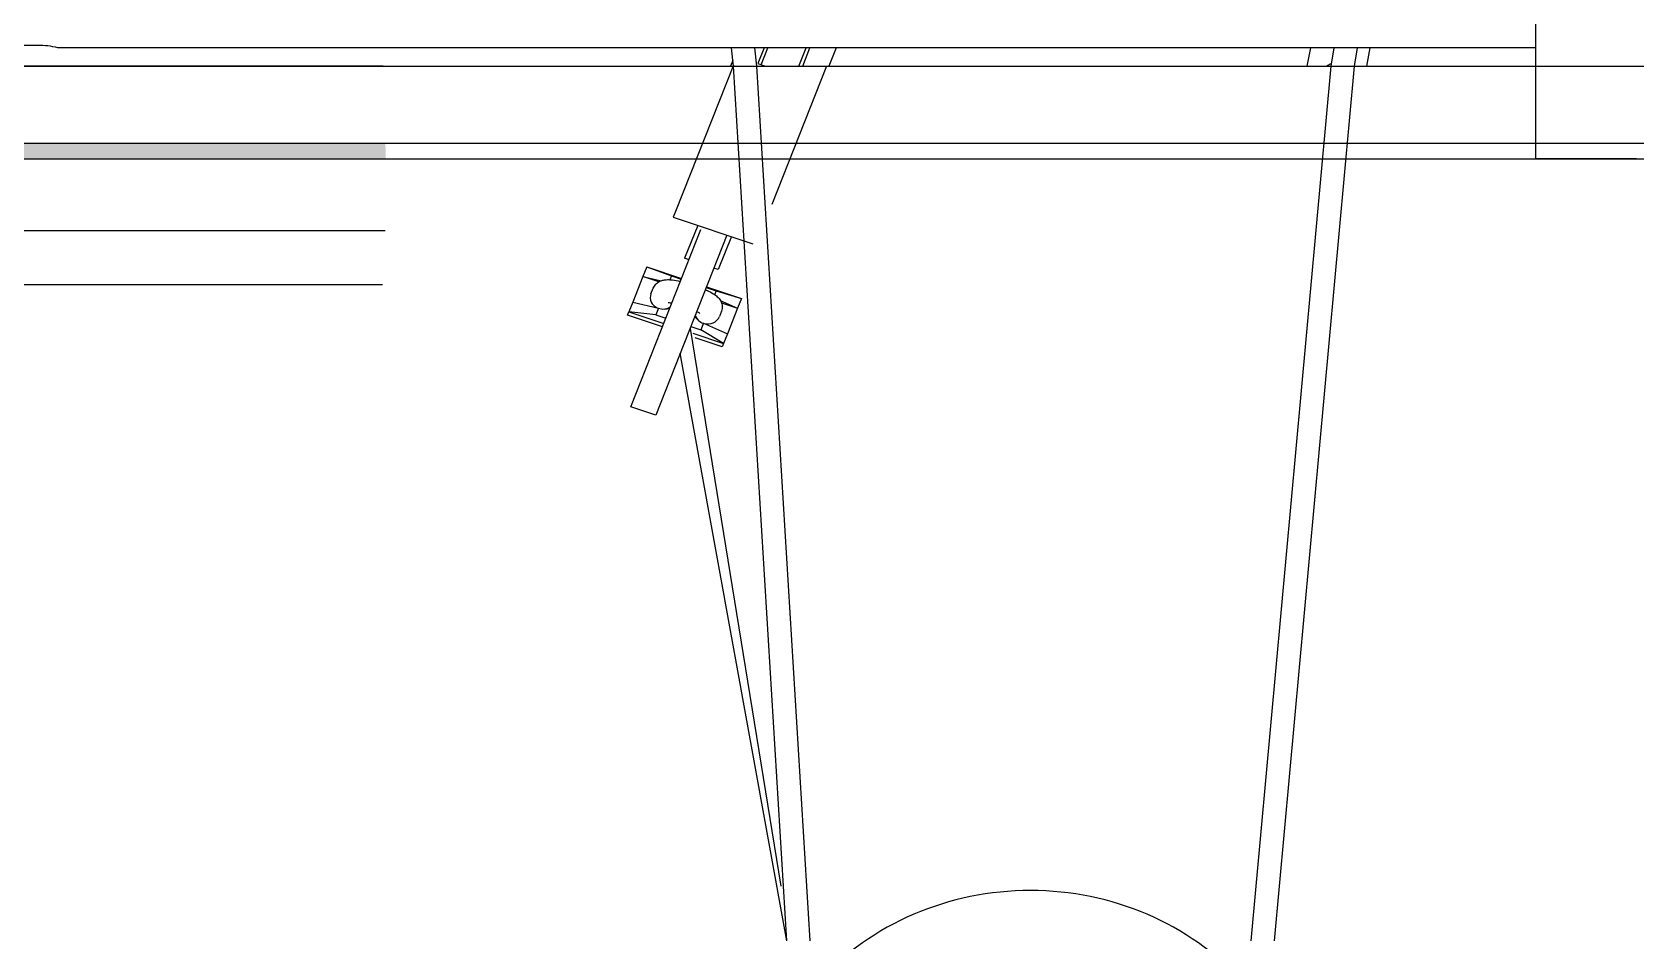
# Model space of a CAD drawing. Extents: x -1899985 to 1774885, y 556286 to 2175695.
# Drawn here: x -629820 to -628917, y 580688 to 581200 of the extents above; entities that cross this region are included whole.
import ezdxf

# ---------------------------------------------------------------- set-up
doc = ezdxf.new("R2010")
doc.units = 0
doc.header["$LTSCALE"] = 10
doc.header["$MEASUREMENT"] = 0
for name, color, linetype in [('20剖面图$0$1', 7, 'Continuous'), ('20剖面图$0$A-LIN-V', 9, 'Continuous'), ('20剖面图$0$N010153-0000010', 7, 'Continuous'), ('20剖面图$0$N040413-0000113_', 7, 'Continuous'), ('20剖面图$0$N080101-0000215_', 7, 'Continuous'), ('20剖面图$0$N090201-0000001_', 7, 'Continuous'), ('20剖面图$0$N090304-0000033_', 7, 'Continuous'), ('20剖面图$0$S-SB', 21, 'Continuous'), ('20剖面图$0$主梁\ue566鏍忔潌', 7, 'Continuous'), ('20剖面图$0$取电臂2', 7, 'Continuous'), ('A-LIN-V', 9, 'Continuous')]:
    doc.layers.add(name, color=color, linetype=linetype)

# ---------------------------------------------------------------- blocks, each defined once
blk = doc.blocks.new('20剖面图$0$rer34')
at = {"layer": '20剖面图$0$A-LIN-V'}
h = blk.add_hatch(color=1, dxfattribs=at)
h.dxf.hatch_style = 1
edge = h.paths.add_edge_path()
edge.add_spline(control_points=[(1598841.3, -76129.45), (1598841.27, -76126.56), (1598841.23, -76123.66), (1598841.18, -76120.76)], knot_values=[-38.32518, -38.32518, -38.32518, -38.32518, -31.932828, -31.932828, -31.932828, -31.932828], degree=3, periodic=0)
edge.add_line((1598841.18, -76120.76), (1598837.49, -76120.76))
edge.add_line((1598837.49, -76120.76), (1598038.67, -76120.76))
edge.add_line((1598038.67, -76120.76), (1598037.65, -76129.45))
edge.add_line((1598037.65, -76129.45), (1598841.3, -76129.45))
at = {"layer": '20剖面图$0$1', "color": 1, "linetype": 'Continuous'}
for p, q in [((1599037.11, -76066.95), (1599033.88, -76075.83)), ((1599035.64, -76076.47), (1599039.11, -76066.95)), ((1599055.07, -76077.28), (1599058.83, -76066.95)), ((1599057.07, -76077.28), (1599060.83, -76066.95)), ((1599074.42, -76066.95), (1599070.66, -76077.28)), ((1599021.22, -76076.7), (1598991.23, -76159.08)), ((1599020.95, -76074.02), (1599019.76, -76077.28)), ((1599021.22, -76076.7), (1599021.01, -76077.28)), ((1599033.88, -76075.83), (1599037.84, -76077.28)), ((1599069.42, -76077.28), (1599041.05, -76155.21)), ((1598991.23, -76159.08), (1598990.08, -76162.25)), ((1598990.08, -76162.25), (1599031.31, -76177.25)), ((1598968.11, -76269), (1599004.45, -76169.17)), ((1599002.74, -76166.86), (1598996, -76185.38)), ((1599017.91, -76172.38), (1598981.03, -76273.71)), ((1599020.16, -76173.2), (1599013.42, -76191.72)), ((1598998.25, -76186.2), (1598996, -76185.38)), ((1599013.42, -76191.72), (1599011.17, -76190.9)), ((1598981.03, -76273.71), (1598968.11, -76269))]:
    blk.add_line(p, q, dxfattribs=at)
at = {"layer": '20剖面图$0$A-LIN-V', "color": 1}
for p, q in [((1592562.45, -76077.28), (1605899.71, -76077.28)), ((1598840.08, -76077.28), (1592562.45, -76077.28)), ((1598840.08, -76120.76), (1592345.05, -76120.76)), ((1605899.71, -76120.76), (1598840.08, -76120.76)), ((1594075.6, -76129.45), (1605899.71, -76129.45)), ((1598697.67, -76169.94), (1597320.77, -76169.94)), ((1598841.05, -76169.96), (1598034.87, -76169.94)), ((1598697.67, -76200.38), (1597320.77, -76200.38)), ((1598839.58, -76200.38), (1598604.26, -76200.38))]:
    blk.add_line(p, q, dxfattribs=at)
at = {"layer": '20剖面图$0$N010153-0000010', "color": 1, "linetype": 'Continuous'}
for p, q in [((1598974.38, -76195.62), (1598969.12, -76210.07)), ((1598976.37, -76190.14), (1598974.38, -76195.62)), ((1598982.67, -76198.64), (1598974.38, -76195.62)), ((1598974.38, -76195.62), (1598983.91, -76198.07)), ((1598976.37, -76190.14), (1598994.43, -76196.71)), ((1598976.37, -76190.14), (1598989.13, -76195.35)), ((1598989.13, -76195.35), (1598988.35, -76197.48)), ((1598989.13, -76195.35), (1598994.24, -76197.21)), ((1598978.56, -76205.32), (1598979.68, -76202.24)), ((1599007.16, -76201.91), (1599012.28, -76203.77)), ((1599007.35, -76201.41), (1599025.4, -76207.98)), ((1599012.28, -76203.77), (1599011.51, -76205.88)), ((1599012.28, -76203.77), (1599025.4, -76207.98)), ((1598969.12, -76210.07), (1598967.12, -76215.55)), ((1598969.12, -76210.07), (1598982.51, -76213.51)), ((1599014.44, -76209.18), (1599023.4, -76213.47)), ((1599015.05, -76210.42), (1599023.4, -76213.47)), ((1599025.4, -76207.98), (1599023.4, -76213.47)), ((1598966.43, -76217.44), (1598967.12, -76215.55)), ((1598984.49, -76224.01), (1598966.43, -76217.44)), ((1598967.12, -76215.55), (1598985.18, -76222.12)), ((1598981.16, -76217.23), (1598967.12, -76215.55)), ((1598982.51, -76213.51), (1598981.16, -76217.23)), ((1598981.16, -76217.23), (1598986.28, -76219.1)), ((1599015.09, -76215.13), (1599013.97, -76218.21)), ((1599023.4, -76213.47), (1599018.15, -76227.91)), ((1598999.2, -76223.8), (1599004.31, -76225.66)), ((1599000.15, -76227.57), (1599016.15, -76233.4)), ((1599005.67, -76221.94), (1599004.31, -76225.66)), ((1599016.15, -76233.4), (1599004.31, -76225.66)), ((1599005.67, -76221.94), (1599018.15, -76227.91)), ((1599018.15, -76227.91), (1599016.15, -76233.4)), ((1599015.46, -76235.29), (1599001.42, -76230.18)), ((1599016.15, -76233.4), (1599015.46, -76235.29))]:
    blk.add_line(p, q, dxfattribs=at)
at = {"layer": '20剖面图$0$N010153-0000010', "color": 1, "linetype": 'Continuous', "extrusion": (0, 0, -1)}
for centre, major_axis, start_param, end_param in [((1598984.68, -76207.55), (6.13, -2.23), 1.642098, 3.141593), ((1598984.68, -76207.55), (6.13, -2.23), 0.582865, 1.236795), ((1598985.14, -76206.29), (7.35, -2.68), 0.801346, 1.570796), ((1599008.3, -76214.72), (-7.35, 2.68), 4.712389, 5.48184), ((1599007.84, -76215.98), (6.13, -2.23), 1.904796, 2.558727), ((1599007.84, -76215.98), (6.13, -2.23), 0, 1.499495)]:
    blk.add_ellipse(centre, major_axis=major_axis, ratio=0.982113, start_param=start_param, end_param=end_param, dxfattribs=at)
at = {"layer": '20剖面图$0$N010153-0000010', "color": 1, "linetype": 'Continuous'}
for points, knots in [([(1598979.68, -76202.24), (1598980.11, -76201.35), (1598980.83, -76199.95), (1598982.74, -76198.46), (1598984.67, -76197.69), (1598986.72, -76197.38), (1598989.19, -76197.45), (1598991.62, -76197.84), (1598993.37, -76198.24), (1598993.77, -76198.34)], [0, 0, 0, 0, 0.0535796, 0.0986965, 0.1413734, 0.1889338, 0.2506416, 0.3392752, 0.3652917, 0.3652917, 0.3652917, 0.3652917]), ([(1599006.81, -76203.09), (1599007.33, -76203.35), (1599009.07, -76204.25), (1599011.28, -76205.61), (1599013.39, -76207.38), (1599014.95, -76209.56), (1599015.71, -76212.44), (1599015.33, -76214.11), (1599015.09, -76215.13)], [0.6352942, 0.6352942, 0.6352942, 0.6352942, 0.6720167, 0.7614074, 0.8262121, 0.8925455, 0.9437788, 1, 1, 1, 1]), ([(1598989.25, -76210.7), (1598988.86, -76210.63), (1598988.13, -76210.51), (1598987.55, -76210.46), (1598987.45, -76210.46), (1598987.45, -76210.46)], [0.6856623, 0.6856623, 0.6856623, 0.6856623, 0.7270391, 0.7723749, 0.7934893, 0.7934893, 0.7934893, 0.7934893]), ([(1599003.85, -76216.43), (1599003.85, -76216.43), (1599003.85, -76216.43), (1599003.71, -76216.32), (1599003.17, -76215.95), (1599002.6, -76215.61), (1599002.3, -76215.45)], [0.2067162, 0.2067162, 0.2067162, 0.2067162, 0.2074172, 0.2385505, 0.2794912, 0.3152019, 0.3152019, 0.3152019, 0.3152019])]:
    blk.add_open_spline(points, degree=3, knots=knots, dxfattribs=at)
at = {"layer": '20剖面图$0$N040413-0000113_', "color": 1, "linetype": 'Continuous'}
for p, q in [((1598661.3, -76065.58), (1598492.82, -76065.58)), ((1599436.25, -76066.95), (1598671.67, -76066.95))]:
    blk.add_line(p, q, dxfattribs=at)
blk.add_arc((1598661.93, -76100.6), 35.03, 73.86058, 91.03173, dxfattribs=at)
at = {"layer": '20剖面图$0$N080101-0000215_', "color": 1, "linetype": 'Continuous'}
for p, q in [((1599021.27, -76077.28), (1599020.24, -76066.95)), ((1599032.19, -76066.95), (1599033.23, -76077.28)), ((1599330.48, -76077.28), (1599332.04, -76066.95)), ((1599344, -76066.95), (1599342.44, -76077.28)), ((1599048.82, -76569.62), (1599021.27, -76077.28)), ((1599033.23, -76077.28), (1599060.78, -76569.62)), ((1599289.05, -76569.62), (1599330.48, -76077.28)), ((1599342.44, -76077.28), (1599301, -76569.62)), ((1598998.82, -76224.84), (1599045.73, -76538.8)), ((1599048.82, -76569.62), (1598993.71, -76238.87))]:
    blk.add_line(p, q, dxfattribs=at)
at = {"layer": '20剖面图$0$N090201-0000001_', "color": 1, "linetype": 'Continuous'}
for p, q in [((1599319.79, -76066.95), (1599317.97, -76077.28)), ((1599348.88, -76077.28), (1599350.7, -76066.95))]:
    blk.add_line(p, q, dxfattribs=at)
blk.add_arc((1599332.55, -76082.24), 6.52, 106.69409, 130.45962, dxfattribs=at)
at = {"layer": '20剖面图$0$N090304-0000033_', "color": 1, "linetype": 'Continuous'}
blk.add_arc((1599174.91, -76684.19), 142.94, 40, 140, dxfattribs=at)
at = {"layer": '20剖面图$0$主梁\ue566鏍忔潌', "color": 1, "linetype": 'Continuous'}
for p, q in [((1598626.87, -76077.28), (1599019.76, -76077.28)), ((1599055.07, -76077.28), (1599057.07, -76077.28)), ((1599070.66, -76077.28), (1599317.97, -76077.28)), ((1599328.32, -76077.28), (1599330.48, -76077.28)), ((1599348.88, -76077.28), (1599436.25, -76077.28))]:
    blk.add_line(p, q, dxfattribs=at)
at = {"layer": '20剖面图$0$取电臂2', "color": 1, "linetype": 'Continuous'}
for p, q in [((1599436.25, -76031.99), (1599436.25, -76129.45)), ((1599438.42, -76129.45), (1599436.25, -76129.45)), ((1599488.43, -76129.45), (1599438.42, -76129.45))]:
    blk.add_line(p, q, dxfattribs=at)
blk = doc.blocks.new('20剖面图')
at = {"layer": '20剖面图$0$S-SB', "xscale": 1.087878787878788}
blk.add_blockref('20剖面图$0$rer34', (-2368966.65, 657258.07), dxfattribs=at)

msp = doc.modelspace()

# ---------------------------------------------------------------- block references
at = {"layer": 'A-LIN-V'}
msp.add_blockref('20剖面图', (0, 0), dxfattribs=at)

doc.saveas('drawing.dxf')
